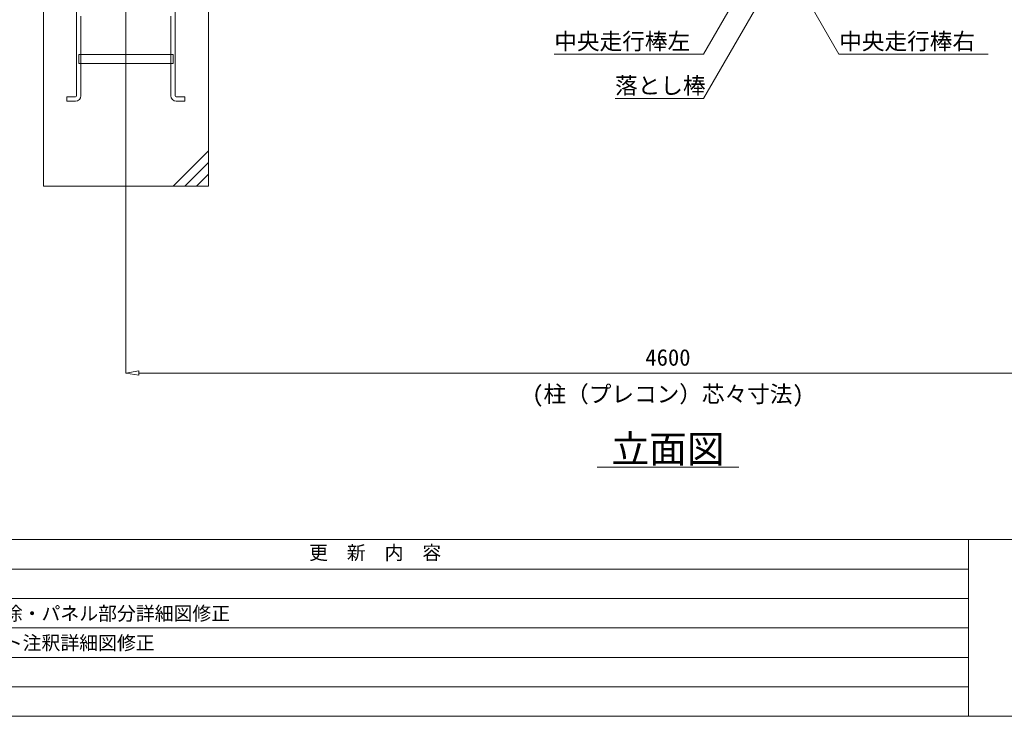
# Model space of a CAD drawing. Units: millimetres, scale not verified. Extents: x -10062 to 10062, y -16938 to 16938.
# Drawn here: x -6113 to -1936, y 3062 to 6018 of the extents above; entities that cross this region are included whole.
import ezdxf
from ezdxf.enums import TextEntityAlignment as Align

# ---------------------------------------------------------------- set-up
doc = ezdxf.new("R2010")
doc.units = ezdxf.units.MM
doc.header["$LTSCALE"] = 90
doc.linetypes.add('CHAIN2', pattern=[12, 9, -1, 1, -1])
doc.linetypes.add('DASHED1', pattern=[1.8, 1.2, -0.6])
for name, color, linetype, lineweight in [('0-9_基礎工事用PCA小', 134, 'Continuous', 18), ('0-B_図面枠', 134, 'Continuous', 18), ('0-C_寸法', 134, 'Continuous', 18), ('1-6_通芯', 134, 'CHAIN2', 18), ('1-B_文字', 134, 'Continuous', 18)]:
    doc.layers.add(name, color=color, linetype=linetype, lineweight=lineweight)
doc.styles.add('ＭＳ ゴシック', font='')
doc.styles.get('ＭＳ ゴシック').set_extended_font_data('MS Gothic')

msp = doc.modelspace()

# ---------------------------------------------------------------- linework, layer by layer
at = {"layer": '0-9_基礎工事用PCA小'}
for p, q in [((-5852.98, 6032.5), (-5852.98, 5870.5)), ((-5472.03, 6032.5), (-5472.03, 5870.5)), ((-5852.98, 5832.5), (-5852.98, 5695.5)), ((-5472.03, 5832.5), (-5472.03, 5695.5)), ((-5312.5, 5462.5), (-5462.5, 5312.5)), ((-5312.5, 5412.5), (-5412.5, 5312.5)), ((-5312.5, 5362.5), (-5362.5, 5312.5))]:
    msp.add_line(p, q, dxfattribs=at)
at = {"layer": '0-9_基礎工事用PCA小', "linetype": 'DASHED1'}
for p, q in [((-5852.98, 5870.5), (-5852.98, 5832.5)), ((-5472.03, 5870.5), (-5472.03, 5832.5))]:
    msp.add_line(p, q, dxfattribs=at)
at = {"layer": '0-9_基礎工事用PCA小'}
for points in [[(-5872.02, 5695.55), (-5872.02, 6272.5), (-5852.98, 6272.5), (-5852.98, 6070.5)], [(-5452.97, 5695.55), (-5452.97, 6272.5), (-5472.03, 6272.5), (-5472.03, 6070.5)], [(-5875.97, 5672.5), (-5912.97, 5672.5), (-5912.97, 5691.55), (-5876.03, 5691.55)], [(-5449.02, 5672.5), (-5412.02, 5672.5), (-5412.02, 5691.55), (-5448.98, 5691.55)]]:
    msp.add_lwpolyline(points, dxfattribs=at)
for points in [[(-6012.5, 5312.5), (-5312.5, 5312.5), (-5312.5, 6212.5), (-6012.5, 6212.5)], [(-5862.5, 5870.5), (-5462.5, 5870.5), (-5462.5, 5832.5), (-5862.5, 5832.5)]]:
    msp.add_lwpolyline(points, close=True, dxfattribs=at)
for centre, radius, start, end in [((-5876.03, 5695.55), 4, 270, 360), ((-5875.97, 5695.5), 23, 270, 360), ((-5449.02, 5695.5), 23, 180, 270), ((-5448.98, 5695.55), 4, 180, 270)]:
    msp.add_arc(centre, radius, start, end, dxfattribs=at)
at = {"layer": '0-B_図面枠'}
for p, q in [((-10062.5, 3812.5), (10062.5, 3812.5)), ((-2087.5, 3812.5), (-2087.5, 3062.5)), ((-10062.5, 3687.5), (-2087.5, 3687.5)), ((-7637.5, 3562.5), (-2087.5, 3562.5)), ((-7637.5, 3437.5), (-2087.5, 3437.5)), ((-7637.5, 3312.5), (-2087.5, 3312.5)), ((-7637.5, 3187.5), (-2087.5, 3187.5))]:
    msp.add_line(p, q, dxfattribs=at)
msp.add_lwpolyline([(-10062.5, 16937.5), (10062.5, 16937.5), (10062.5, 3062.5), (-10062.5, 3062.5)], close=True, dxfattribs=at)
at = {"layer": '0-C_寸法'}
for p, q in [((-5662.5, 5311.5), (-5662.5, 4518.05)), ((-5607.5, 4528.21), (-5662.5, 4519.04)), ((-5662.5, 4519.04), (-5607.5, 4509.87)), ((-5607.5, 4528.21), (-5607.5, 4509.87)), ((-1117.5, 4519.04), (-5607.5, 4519.04))]:
    msp.add_line(p, q, dxfattribs=at)
at = {"layer": '1-6_通芯'}
msp.add_line((-5662.5, 5312.5), (-5662.5, 7224.5), dxfattribs=at)
at = {"layer": '1-B_文字'}
for p, q in [((-3844.79, 5872.32), (-3212.06, 5872.32)), ((-2637.17, 5872.32), (-2004.07, 5872.32)), ((-3586.98, 5684.26), (-3212.03, 5684.26)), ((-3662.5, 4119.04), (-3062.5, 4119.04))]:
    msp.add_line(p, q, dxfattribs=at)
for points in [[(-2954.55, 6317.32), (-3211.47, 5872.32), (-3211.83, 5872.32)], [(-2894.44, 6317.32), (-2637.53, 5872.32), (-2637.17, 5872.32)], [(-2954.55, 6129.26), (-3211.47, 5684.26), (-3211.83, 5684.26)]]:
    msp.add_lwpolyline(points, dxfattribs=at)

# ---------------------------------------------------------------- texts
at = {"layer": '0-B_図面枠', "style": 'ＭＳ ゴシック'}
for s, p in [('更\u3000新\u3000内\u3000容', (-4884.88, 3709.68)), ('控え単管部分プレコン削除・パネル部分詳細図修正', (-7060.3, 3452)), ('プレコン・ベースプレート注釈詳細図修正', (-7060.3, 3327))]:
    msp.add_text(s, height=58.65, dxfattribs=at).set_placement(p, align=Align.BOTTOM_LEFT)
at = {"layer": '0-C_寸法', "style": 'ＭＳ ゴシック'}
for s, p in [('4600', (-3458.5, 4528.94)), ('(柱（プレコン）芯々寸法)', (-3938.5, 4373.44))]:
    msp.add_text(s, height=70.38, dxfattribs=at).set_placement(p, align=Align.BOTTOM_LEFT)
at = {"layer": '1-B_文字', "style": 'ＭＳ ゴシック'}
for s, height, p in [('中央走行棒左', 70.38, (-3844.79, 5870.36)), ('中央走行棒右', 70.38, (-2636.17, 5870.36)), ('落とし棒', 70.38, (-3586.98, 5682.29)), ('立面図', 117.3, (-3602.5, 4103.04))]:
    msp.add_text(s, height=height, dxfattribs=at).set_placement(p, align=Align.BOTTOM_LEFT)

doc.saveas('drawing.dxf')
